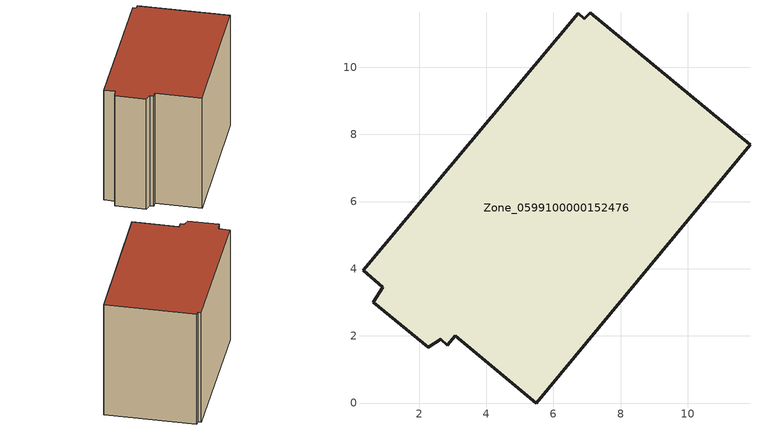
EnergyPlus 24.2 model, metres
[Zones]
Zone_0599100000152476
 floor ground (C_G): 2.65,1.89 2.27,1.67 0.64,3.01 0.92,3.44 0.35,3.96 6.74,11.61 6.92,11.44 7.1,11.62 11.85,7.69 5.49,0 3.08,2.01 2.85,1.72 z0
 wall outside (C_F): 2.65,1.89 2.85,1.72 3.08,2.01 5.49,0 11.85,7.69 7.1,11.62 6.92,11.44 6.74,11.61 0.35,3.96 0.92,3.44 0.64,3.01 2.27,1.67 2.65,1.89 z0:8.56
 roof outside (C_R): 2.27,1.67 2.65,1.89 2.85,1.72 3.08,2.01 5.49,0 11.85,7.69 7.1,11.62 6.92,11.44 6.74,11.61 0.35,3.96 0.92,3.44 0.64,3.01 z8.56
[BUILDING]
Pand.0599100000152476: North Axis=0; Terrain=City; Loads Convergence Tolerance Value=0.04; Temperature Convergence Tolerance Value=0.4; Solar Distribution=FullExterior; Maximum Number of Warmup Days=25; Minimum Number of Warmup Days=1
[Site:Location]
Rotterdam.The.Hague.AP_ZH_NLD Design_Conditions: Latitude=51.96; Longitude=4.45; Time Zone=1; Elevation=-4.5
[SITE:GROUNDTEMPERATURE:BUILDINGSURFACE]
18, 18, 18, 18, 18, 18, 18, 18, 18, 18, 18, 18
[MATERIAL] Thermal Absorptance=0.9; Solar Absorptance=0.7; Visible Absorptance=0.7
Name | Roughness | Thickness | Conductivity | Density | Specific Heat
G.TI.1946 | MediumSmooth | 0.15 | 1 | 540 | 1210
F.TI.1946 | Rough | 0.3 | 0.857143 | 1920 | 840
R.TI.1946 | MediumRough | 0.2 | 0.1 | 1500 | 1000
[CONSTRUCTION]
C_G: G.TI.1946
C_F: F.TI.1946
C_R: R.TI.1946
[ZONE]
Zone_0599100000152476: Type=1; Multiplier=1; Ceiling Height=Autocalculate; Volume=Autocalculate; Floor Area=autocalculate; Part of Total Floor Area=Yes
[ZONEINFILTRATION:DESIGNFLOWRATE]
Infil_Zone_0599100000152476: Zone or ZoneList or Space or SpaceList=Zone_0599100000152476; Schedule=AlwaysOn; Design Flow Rate Calculation Method=Flow/Area; Flow Rate per Floor Area=0.003; Constant Term Coefficient=1; Temperature Term Coefficient=0; Velocity Term Coefficient=0; Velocity Squared Term Coefficient=0
[HVACTEMPLATE:ZONE:IDEALLOADSAIRSYSTEM]
Zone_0599100000152476: Maximum Heating Supply Air Temperature=50; Minimum Cooling Supply Air Temperature=13; Maximum Heating Supply Air Humidity Ratio=0.0156; Minimum Cooling Supply Air Humidity Ratio=0.0077; Heating Limit=NoLimit; Cooling Limit=NoLimit; Dehumidification Control Type=ConstantSensibleHeatRatio; Cooling Sensible Heat Ratio=0.7; Dehumidification Setpoint=60; Humidification Control Type=None; Humidification Setpoint=30; Outdoor Air Method=None; Outdoor Air Flow Rate per Person=0.00944; Outdoor Air Flow Rate per Zone Floor Area=0; Outdoor Air Flow Rate per Zone=0; Demand Controlled Ventilation Type=None; Outdoor Air Economizer Type=NoEconomizer; Heat Recovery Type=None; Sensible Heat Recovery Effectiveness=0.7; Latent Heat Recovery Effectiveness=0.65
[ZONECONTROL:THERMOSTAT]
ThermostatControl_Zone_0599100000152476: Zone or ZoneList=Zone_0599100000152476; Control Type Schedule=DualSetpointControlType; Control 1=Thermostat_Zone_0599100000152476; Temperature Difference Between Cutout And Setpoint=0
[THERMOSTATSETPOINT:DUALSETPOINT]
Thermostat_Zone_0599100000152476: Heating Setpoint Temperature Schedule=HeatingSetpoint_Zone_0599100000152476; Cooling Setpoint Temperature Schedule=CoolingSetpoint_Zone_0599100000152476
[SCHEDULE:COMPACT]
HeatingSetpoint_Zone_0599100000152476: Through: 12/31, For: AllDays, Until: 24:00, 21
CoolingSetpoint_Zone_0599100000152476: Through: 12/31, For: AllDays, Until: 24:00, 24
DualSetpointControlType: Through: 12/31, For: AllDays, Until: 24:00, 4
AlwaysOn: Through: 12/31, For: AllDays, Until: 24:00, 1
